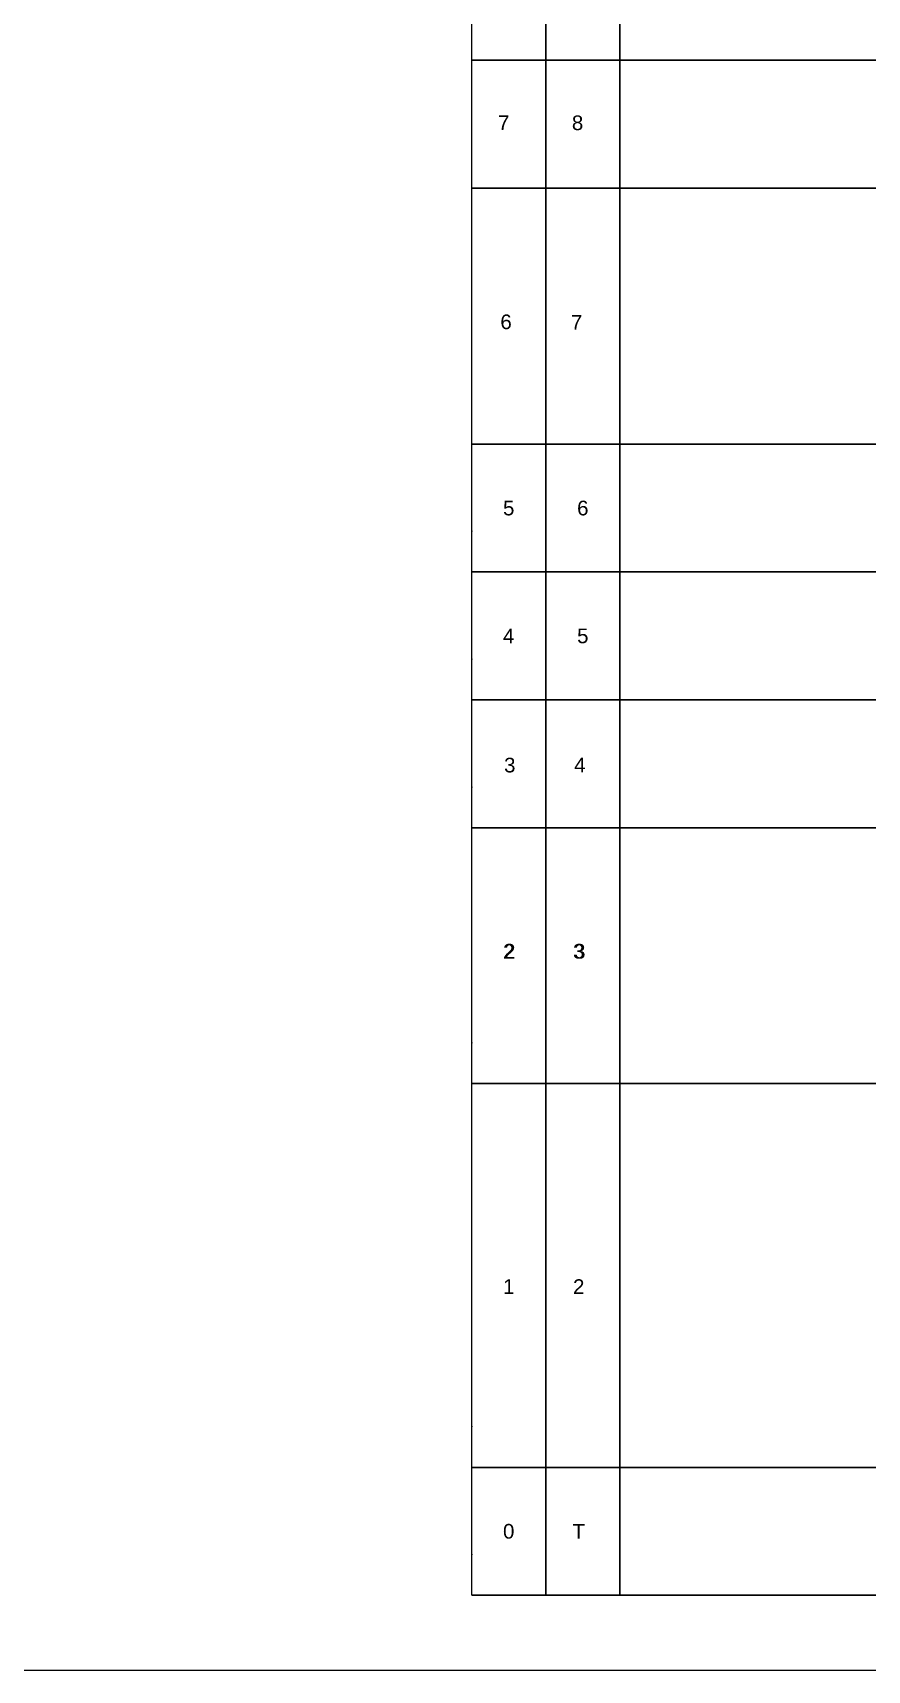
# Model space of a CAD drawing. Header units: metres. Extents: x -894 to 988, y 24 to 618.
# Drawn here: x 625.1 to 697.5, y 23.6 to 165.6 of the extents above; entities that cross this region are included whole.
import ezdxf
from ezdxf.enums import TextEntityAlignment as Align

# ---------------------------------------------------------------- set-up
doc = ezdxf.new("R2010")
doc.units = ezdxf.units.M
doc.styles.add('ARIAL', font='arial.ttf')

msp = doc.modelspace()

# ---------------------------------------------------------------- linework, layer by layer
at = {"color": 7}
msp.add_lwpolyline([(147.25, 23.62), (988.25, 23.62), (988.25, 617.62), (147.25, 617.62)], close=True, dxfattribs=at)
for points in [[(663.18, 174.26), (669.6, 174.26), (669.6, 163.17), (663.18, 163.17)], [(669.6, 174.26), (676.01, 174.26), (676.01, 163.17), (669.6, 163.17)], [(663.18, 163.17), (669.6, 163.17), (669.6, 152.08), (663.18, 152.08)], [(669.6, 163.17), (676.01, 163.17), (676.01, 152.08), (669.6, 152.08)], [(663.18, 152.08), (669.6, 152.08), (669.6, 129.91), (663.18, 129.91)], [(669.6, 152.08), (676.01, 152.08), (676.01, 129.91), (669.6, 129.91)], [(663.18, 129.91), (669.6, 129.91), (669.6, 118.82), (663.18, 118.82)], [(669.6, 129.91), (676.01, 129.91), (676.01, 118.82), (669.6, 118.82)], [(663.18, 118.82), (669.6, 118.82), (669.6, 107.73), (663.18, 107.73)], [(669.6, 118.82), (676.01, 118.82), (676.01, 107.73), (669.6, 107.73)], [(663.18, 107.73), (669.6, 107.73), (669.6, 96.65), (663.18, 96.65)], [(669.6, 107.73), (676.01, 107.73), (676.01, 96.65), (669.6, 96.65)], [(663.18, 96.65), (669.6, 96.65), (669.6, 74.47), (663.18, 74.47)], [(669.6, 96.65), (676.01, 96.65), (676.01, 74.47), (669.6, 74.47)], [(663.18, 74.47), (669.6, 74.47), (669.6, 41.21), (663.18, 41.21)], [(669.6, 74.47), (676.01, 74.47), (676.01, 41.21), (669.6, 41.21)], [(663.18, 41.21), (669.6, 41.21), (669.6, 30.13), (663.18, 30.13)], [(669.6, 41.21), (676.01, 41.21), (676.01, 30.13), (669.6, 30.13)]]:
    msp.add_lwpolyline(points, close=True)
for points in [[(789.99, 163.17), (676.01, 163.17), (676.01, 174.26), (789.99, 174.26)], [(789.99, 152.08), (676.01, 152.08), (676.01, 163.17), (789.99, 163.17)], [(789.99, 129.91), (676.01, 129.91), (676.01, 152.08), (789.99, 152.08)], [(789.99, 118.82), (676.01, 118.82), (676.01, 129.91), (789.99, 129.91)], [(789.99, 107.73), (676.01, 107.73), (676.01, 118.82), (789.99, 118.82)], [(789.99, 96.65), (676.01, 96.65), (676.01, 107.73), (789.99, 107.73)], [(789.99, 74.47), (676.01, 74.47), (676.01, 96.65), (789.99, 96.65)], [(789.99, 41.21), (676.01, 41.21), (676.01, 74.47), (789.99, 74.47)], [(789.99, 30.13), (676.01, 30.13), (676.01, 41.21), (789.99, 41.21)], [(663.18, 30.13), (669.6, 30.13)], [(669.6, 30.13), (676.01, 30.13)], [(676.01, 30.13), (789.99, 30.13)]]:
    msp.add_lwpolyline(points)
for p in [(663.18, 122.35), (663.18, 111.27), (663.18, 100.18), (663.18, 78.01), (663.18, 44.75), (663.18, 33.66)]:
    msp.add_point(p)

# ---------------------------------------------------------------- texts
at = {"style": 'ARIAL'}
for s, p in [('7', (665.95, 157.75)), ('8', (672.36, 157.75)), ('6', (666.16, 140.5)), ('7', (672.27, 140.45)), ('5', (666.39, 124.36)), ('6', (672.81, 124.36)), ('4', (666.39, 113.28)), ('5', (672.81, 113.28)), ('3', (666.48, 102.08)), ('4', (672.55, 102.08)), ('2', (666.39, 85.94)), ('2', (666.48, 85.94)), ('3', (672.46, 85.94)), ('3', (672.55, 85.94)), ('1', (666.39, 56.88)), ('2', (672.46, 56.88)), ('0', (666.39, 35.67)), ('T', (672.46, 35.67))]:
    msp.add_text(s, height=1.27, dxfattribs=at).set_placement(p, align=Align.MIDDLE_CENTER)

doc.saveas('drawing.dxf')
